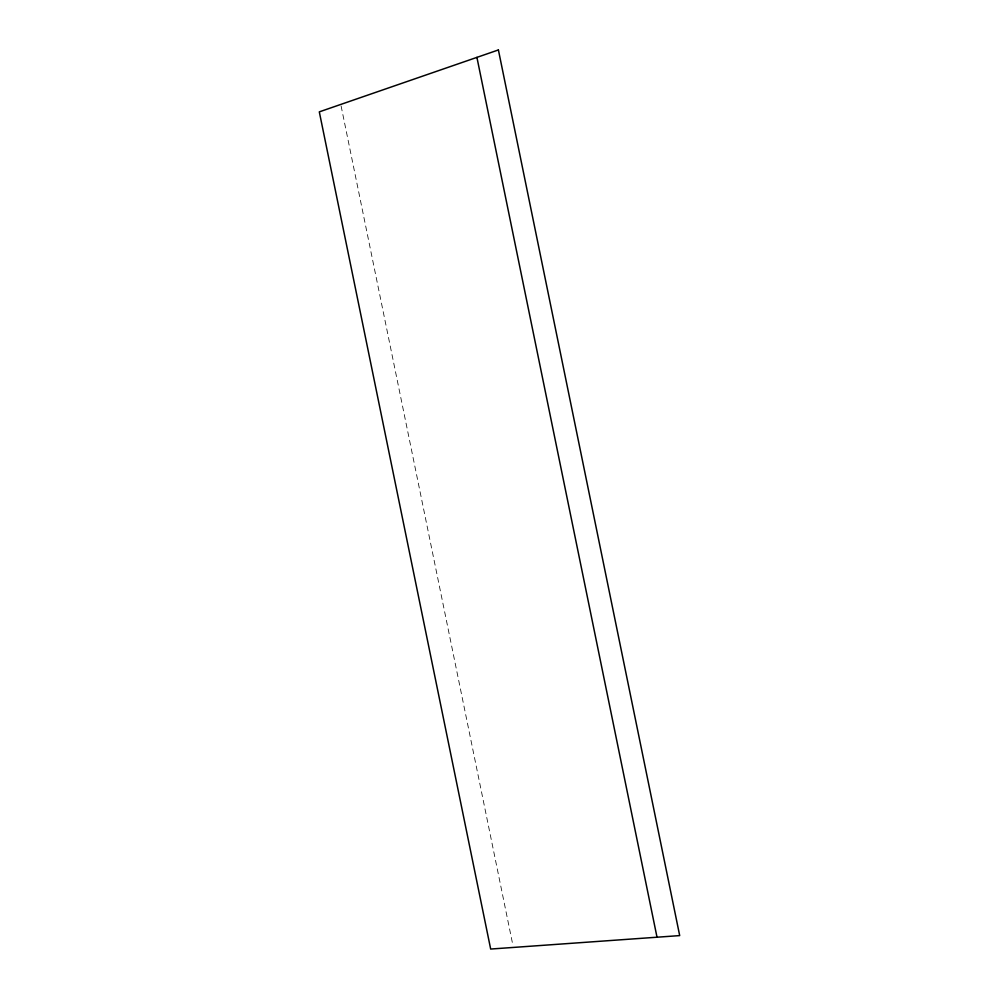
<?xml version="1.0" encoding="UTF-8"?>
<svg xmlns="http://www.w3.org/2000/svg" width="999" height="999" viewBox="0 0 999 999"><rect width="100%" height="100%" fill="white"/><g stroke="black" fill="none" stroke-linecap="round" stroke-linejoin="round"><path stroke-width="0.75" stroke-dasharray="5 3.75" d="M341.096 105.956L513.036 945.916"/><path stroke-width="1.5" d="M476.923 57.38L657.017 937.212M498.401 49.95L319.305 111.863L490.671 949.05L679.695 935.601L498.401 49.95"/></g></svg>
